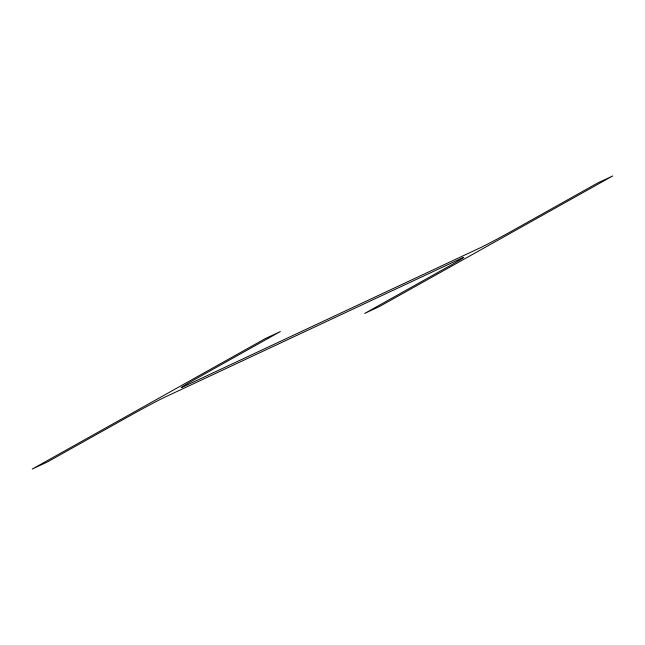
<?xml version="1.0" encoding="UTF-8"?>
<svg xmlns="http://www.w3.org/2000/svg" width="645" height="645" viewBox="0 0 645 645"><rect width="100%" height="100%" fill="white"/><g stroke="black" fill="none" stroke-linecap="round" stroke-linejoin="round"><path stroke-width="0.97" d="M265.313 338.601L32.25 469.068L47.279 462.03L131.298 414.993A28.791 0.75 -28.6 0 1 164.652 397.264L461.546 258.266A28.791 0.75 -28.6 0 1 448.686 266.401L364.667 313.438L379.687 306.399L612.75 175.932L597.721 182.97L513.702 230.007A28.791 0.75 -28.6 0 1 480.348 247.736L183.454 386.734A28.791 0.75 -28.6 0 1 196.314 378.599L280.333 331.562L265.313 338.601"/></g></svg>
